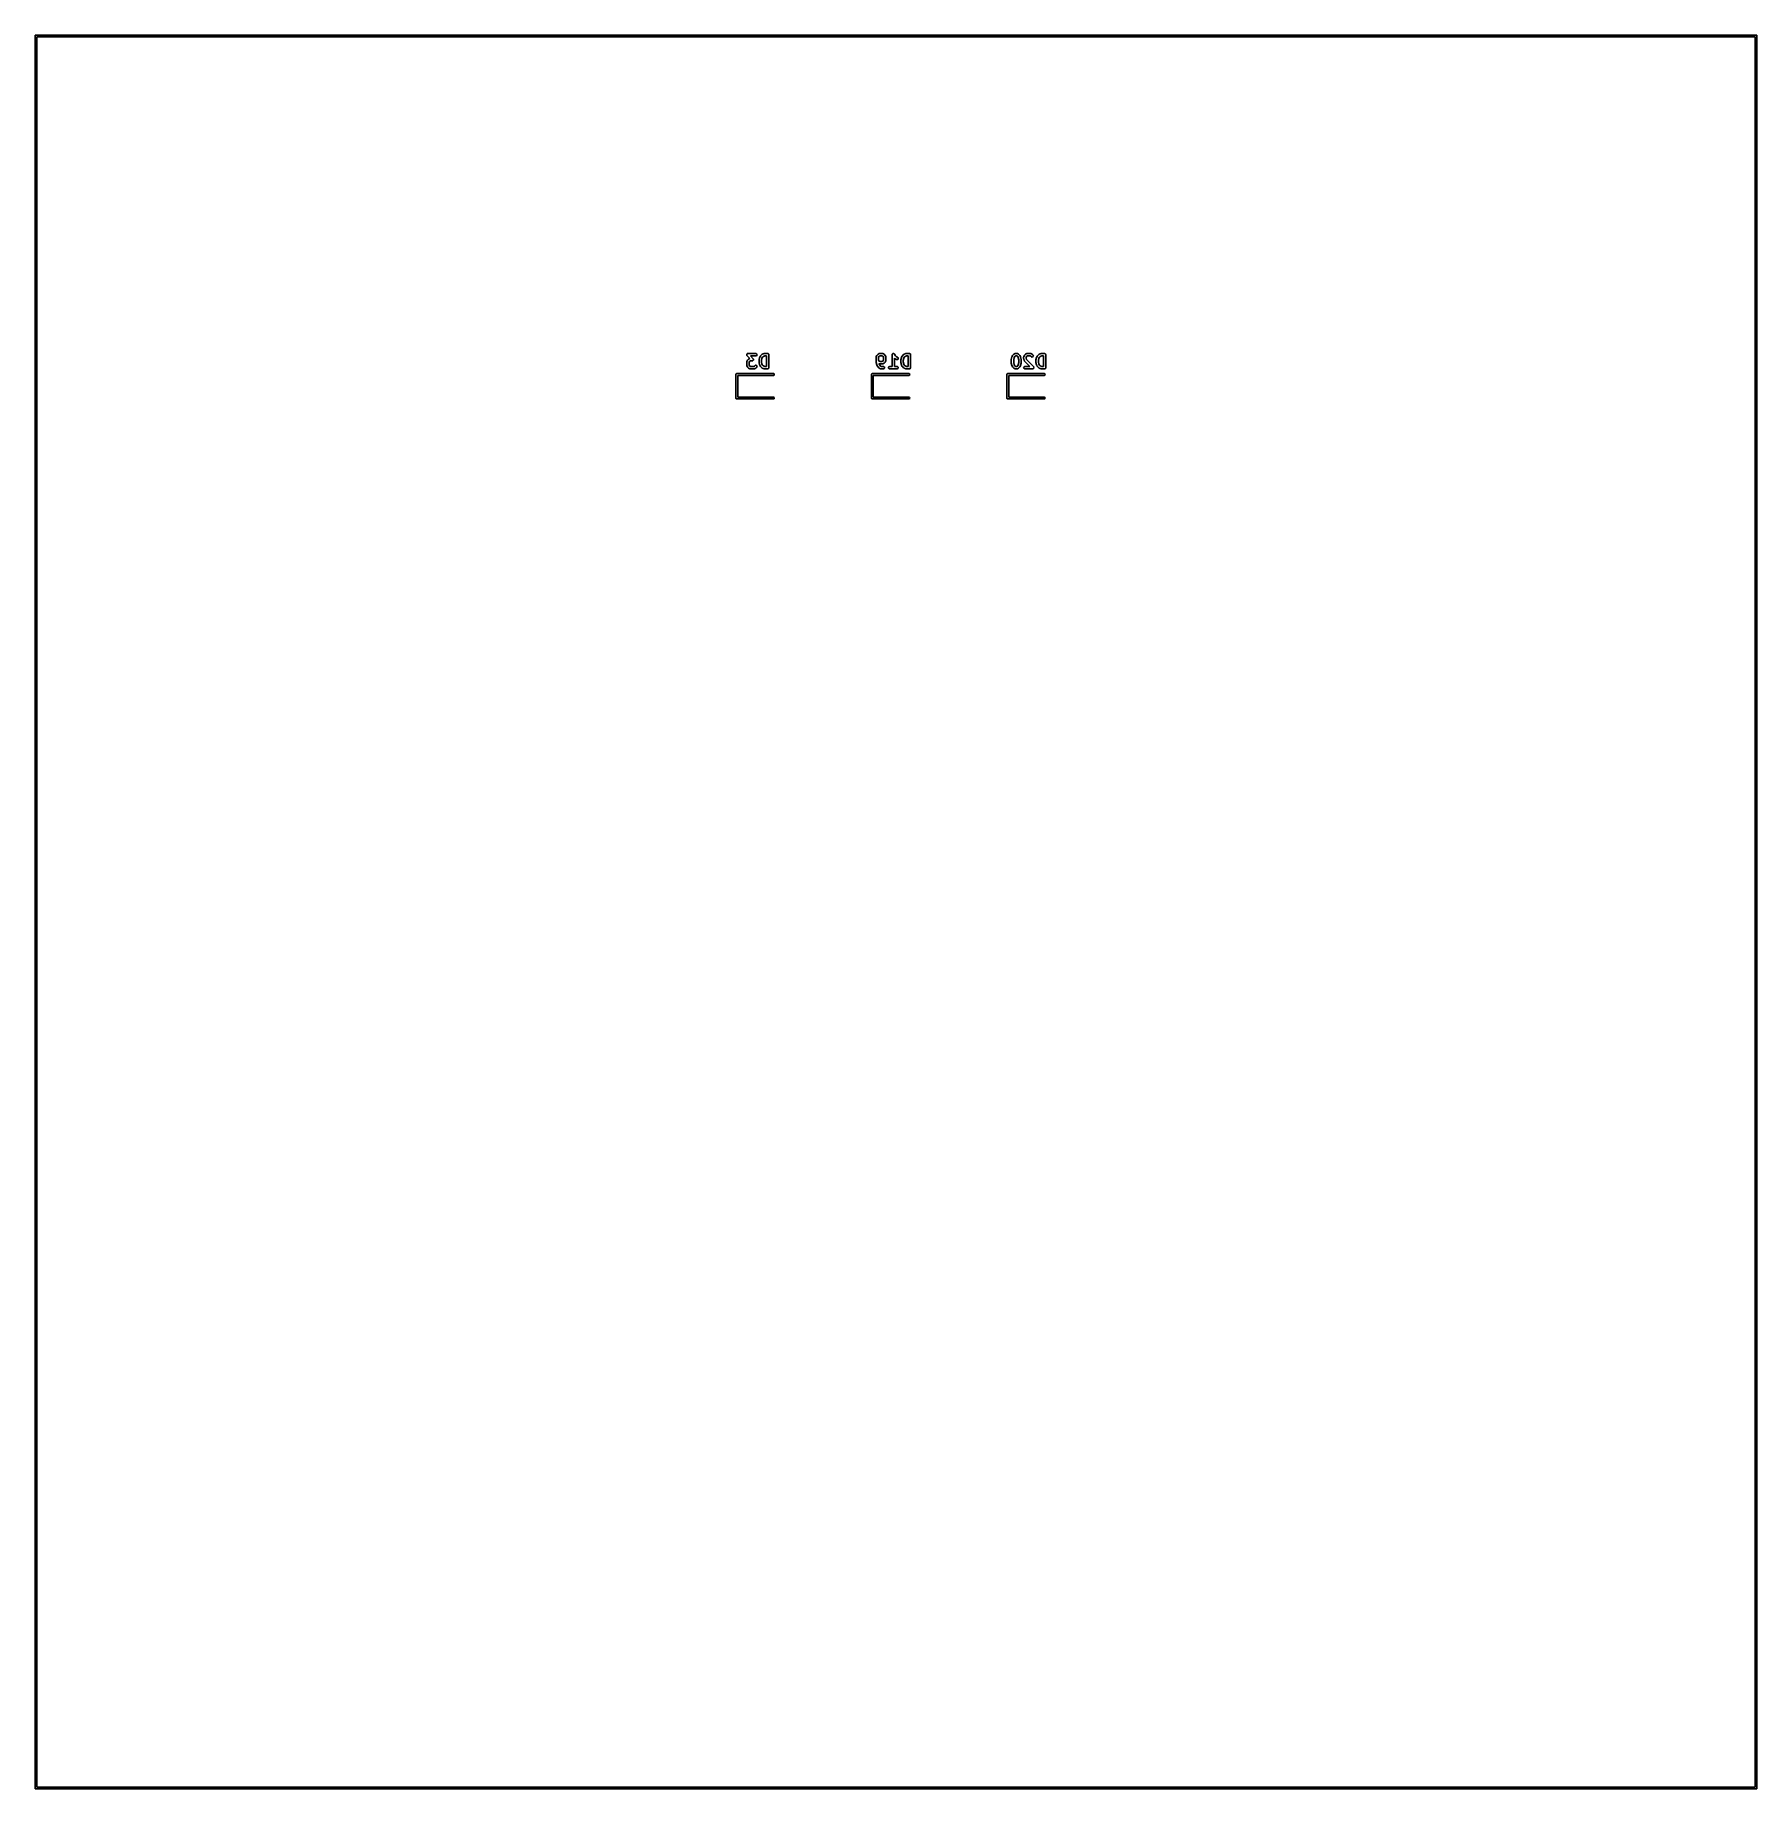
# Model space of a CAD drawing. Extents: x 0 to 4.25, y -4.33 to 0.
import ezdxf

# ---------------------------------------------------------------- set-up
doc = ezdxf.new("R2010")
doc.units = 0
doc.header["$MEASUREMENT"] = 0
doc.layers.add('BLACK', color=7, linetype='CONTINUOUS')

msp = doc.modelspace()

# ---------------------------------------------------------------- linework, layer by layer
at = {"layer": 'BLACK', "linetype": 'CONTINUOUS'}
for p, q in [((-0.001969, 0), (-0.001392, 0.001392)), ((-0.001969, -4.33071), (-0.001969, 0)), ((-0.001392, 0.001392), (0, 0.001969)), ((0, 0.001969), (4.25197, 0.001969)), ((4.25197, 0.001969), (4.25336, 0.001392)), ((4.25336, 0.001392), (4.25394, 0)), ((4.25394, 0), (4.25394, -4.33071)), ((0.001969, -0.001969), (0.001969, -4.32874)), ((4.25, -0.001969), (0.001969, -0.001969)), ((4.25, -4.32874), (4.25, -0.001969)), ((1.7569, -0.806274), (1.75708, -0.805248)), ((1.7569, -0.813893), (1.7569, -0.806274)), ((1.75696, -0.814061), (1.7569, -0.813893)), ((1.75692, -0.814236), (1.75696, -0.814061)), ((1.75721, -0.815234), (1.75692, -0.814236)), ((1.75694, -0.787467), (1.75706, -0.78726)), ((1.75708, -0.788263), (1.75694, -0.787467)), ((1.75706, -0.787021), (1.75756, -0.78639)), ((1.75706, -0.78726), (1.75706, -0.787021)), ((1.7571, -0.789072), (1.75708, -0.788263)), ((1.75708, -0.805248), (1.75719, -0.80511)), ((1.75728, -0.789366), (1.7571, -0.789072)), ((1.75719, -0.80511), (1.75721, -0.804932)), ((1.75721, -0.804932), (1.75874, -0.801884)), ((1.75874, -0.818282), (1.75721, -0.815234)), ((1.7573, -0.789488), (1.75728, -0.789366)), ((1.75741, -0.789578), (1.7573, -0.789488)), ((1.75764, -0.789964), (1.75741, -0.789578)), ((1.75756, -0.78639), (1.75797, -0.78569)), ((1.76436, -0.797642), (1.75764, -0.789964)), ((1.75797, -0.78569), (1.75819, -0.785608)), ((1.75819, -0.785608), (1.75834, -0.785422)), ((1.75834, -0.785422), (1.75914, -0.785265)), ((1.75874, -0.801884), (1.75927, -0.801164)), ((1.75878, -0.818327), (1.75874, -0.818282)), ((1.7593, -0.819062), (1.75878, -0.818327)), ((1.75914, -0.785265), (1.7599, -0.784988)), ((1.75927, -0.801164), (1.7593, -0.801105)), ((1.7593, -0.801105), (1.76082, -0.799581)), ((1.76082, -0.820585), (1.7593, -0.819062)), ((1.7599, -0.784988), (1.77971, -0.784988)), ((1.76082, -0.799581), (1.76156, -0.799066)), ((1.76088, -0.820613), (1.76082, -0.820585)), ((1.7616, -0.821147), (1.76088, -0.820613)), ((1.76156, -0.799066), (1.7616, -0.799019)), ((1.7616, -0.799019), (1.76436, -0.797642)), ((1.76465, -0.822671), (1.7616, -0.821147)), ((1.76389, -0.805003), (1.7629, -0.806982)), ((1.7629, -0.806982), (1.7629, -0.813185)), ((1.7629, -0.813185), (1.76389, -0.815163)), ((1.76472, -0.804168), (1.76389, -0.805003)), ((1.76389, -0.815163), (1.76472, -0.815999)), ((1.76483, -0.822692), (1.76465, -0.822671)), ((1.7667, -0.803178), (1.76472, -0.804168)), ((1.76472, -0.815999), (1.7667, -0.816988)), ((1.76497, -0.822807), (1.76483, -0.822692)), ((1.76599, -0.822988), (1.76497, -0.822807)), ((1.77513, -0.822988), (1.76599, -0.822988)), ((1.77971, -0.790988), (1.76651, -0.790988)), ((1.76651, -0.790988), (1.77282, -0.798203)), ((1.77056, -0.803178), (1.7667, -0.803178)), ((1.7667, -0.816988), (1.77443, -0.816988)), ((1.77132, -0.802902), (1.77056, -0.803178)), ((1.77212, -0.802745), (1.77132, -0.802902)), ((1.77227, -0.802559), (1.77212, -0.802745)), ((1.77249, -0.802477), (1.77227, -0.802559)), ((1.7729, -0.801776), (1.77249, -0.802477)), ((1.77282, -0.798203), (1.77305, -0.798589)), ((1.7734, -0.801146), (1.7729, -0.801776)), ((1.77305, -0.798589), (1.77316, -0.798678)), ((1.77316, -0.798678), (1.77318, -0.798801)), ((1.77318, -0.798801), (1.77336, -0.799094)), ((1.77336, -0.799094), (1.77338, -0.799903)), ((1.77338, -0.799903), (1.77352, -0.800699)), ((1.77352, -0.800699), (1.7734, -0.800907)), ((1.7734, -0.800907), (1.7734, -0.801146)), ((1.77443, -0.816988), (1.77641, -0.815999)), ((1.7753, -0.822927), (1.77513, -0.822988)), ((1.77548, -0.822968), (1.7753, -0.822927)), ((1.77648, -0.822671), (1.77548, -0.822968)), ((1.77641, -0.815999), (1.77758, -0.814819)), ((1.77952, -0.821147), (1.77648, -0.822671)), ((1.77758, -0.814819), (1.77844, -0.814221)), ((1.77844, -0.814221), (1.78048, -0.814043)), ((1.77957, -0.8211), (1.77952, -0.821147)), ((1.7803, -0.820586), (1.77957, -0.8211)), ((1.77971, -0.784988), (1.78073, -0.785169)), ((1.78163, -0.790286), (1.77971, -0.790988)), ((1.78183, -0.819062), (1.7803, -0.820586)), ((1.78048, -0.814043), (1.78216, -0.81522)), ((1.78073, -0.785169), (1.7823, -0.786488)), ((1.78266, -0.788509), (1.78163, -0.790286)), ((1.78269, -0.817202), (1.78183, -0.819062)), ((1.78216, -0.81522), (1.78269, -0.817202)), ((1.7823, -0.786488), (1.78266, -0.788509)), ((1.78737, -0.801702), (1.78748, -0.801113)), ((1.78737, -0.806274), (1.78737, -0.801702)), ((1.78742, -0.806404), (1.78737, -0.806274)), ((1.78746, -0.807001), (1.78742, -0.806404)), ((1.78746, -0.800975), (1.78899, -0.794879)), ((1.78748, -0.801113), (1.78746, -0.800975)), ((1.78899, -0.813097), (1.78746, -0.807001)), ((1.78899, -0.794879), (1.7892, -0.794406)), ((1.78907, -0.813214), (1.78899, -0.813097)), ((1.78921, -0.813711), (1.78907, -0.813214)), ((1.7892, -0.794406), (1.78921, -0.794265)), ((1.78921, -0.794265), (1.79074, -0.791218)), ((1.79074, -0.816758), (1.78921, -0.813711)), ((1.79074, -0.791218), (1.79127, -0.790498)), ((1.79078, -0.816803), (1.79074, -0.816758)), ((1.7913, -0.817538), (1.79078, -0.816803)), ((1.79127, -0.790498), (1.7913, -0.790438)), ((1.7913, -0.790438), (1.79435, -0.78739)), ((1.79435, -0.820585), (1.7913, -0.817538)), ((1.79473, -0.796654), (1.79337, -0.802072)), ((1.79337, -0.802072), (1.79337, -0.805904)), ((1.79337, -0.805904), (1.79473, -0.811322)), ((1.79435, -0.78739), (1.7952, -0.786793)), ((1.79451, -0.820661), (1.79435, -0.820585)), ((1.7946, -0.820814), (1.79451, -0.820661)), ((1.79552, -0.82131), (1.7946, -0.820814)), ((1.79589, -0.794337), (1.79473, -0.796654)), ((1.79473, -0.811322), (1.79589, -0.813639)), ((1.7952, -0.786793), (1.79538, -0.786777)), ((1.79538, -0.786777), (1.79552, -0.786666)), ((1.79552, -0.786666), (1.80009, -0.785142)), ((1.80009, -0.822834), (1.79552, -0.82131)), ((1.79809, -0.792134), (1.79589, -0.794337)), ((1.79589, -0.813639), (1.79809, -0.815842)), ((1.80153, -0.790988), (1.79809, -0.792134)), ((1.79809, -0.815842), (1.80153, -0.816988)), ((1.80009, -0.785142), (1.80098, -0.78501)), ((1.80016, -0.822832), (1.80009, -0.822834)), ((1.80104, -0.822988), (1.80016, -0.822832)), ((1.80098, -0.78501), (1.80104, -0.784988)), ((1.80104, -0.784988), (1.80866, -0.784988)), ((1.80866, -0.822988), (1.80104, -0.822988)), ((1.80566, -0.790988), (1.80153, -0.790988)), ((1.80153, -0.816988), (1.80566, -0.816988)), ((1.80566, -0.816988), (1.80566, -0.790988)), ((1.80866, -0.784988), (1.80905, -0.785057)), ((1.80939, -0.822721), (1.80866, -0.822988)), ((1.80905, -0.785057), (1.80918, -0.785034)), ((1.80918, -0.785034), (1.80929, -0.7851)), ((1.80929, -0.7851), (1.80968, -0.785169)), ((1.81016, -0.822586), (1.80939, -0.822721)), ((1.80968, -0.785169), (1.81028, -0.78567)), ((1.81033, -0.822379), (1.81016, -0.822586)), ((1.81028, -0.78567), (1.81096, -0.78606)), ((1.81059, -0.822286), (1.81033, -0.822379)), ((1.81098, -0.821611), (1.81059, -0.822286)), ((1.81096, -0.78606), (1.81105, -0.786314)), ((1.81148, -0.821014), (1.81098, -0.821611)), ((1.81105, -0.786314), (1.81126, -0.786488)), ((1.81126, -0.786488), (1.81139, -0.787256)), ((1.81139, -0.787256), (1.81166, -0.787988)), ((1.81155, -0.820624), (1.81148, -0.821014)), ((1.81161, -0.820509), (1.81155, -0.820624)), ((1.81166, -0.819988), (1.81159, -0.820378)), ((1.81159, -0.820378), (1.81161, -0.820509)), ((1.81166, -0.787988), (1.81166, -0.819988)), ((2.07689, -0.794083), (2.07708, -0.793057)), ((2.07689, -0.806274), (2.07689, -0.794083)), ((2.07694, -0.806404), (2.07689, -0.806274)), ((2.07698, -0.807001), (2.07694, -0.806404)), ((2.07851, -0.813097), (2.07698, -0.807001)), ((2.07708, -0.793057), (2.07719, -0.79292)), ((2.07719, -0.79292), (2.07721, -0.792742)), ((2.07721, -0.792742), (2.07874, -0.789694)), ((2.07852, -0.813111), (2.07851, -0.813097)), ((2.07892, -0.814033), (2.07852, -0.813111)), ((2.07874, -0.789694), (2.07927, -0.788974)), ((2.08197, -0.818604), (2.07892, -0.814033)), ((2.07927, -0.788974), (2.0793, -0.788914)), ((2.0793, -0.788914), (2.08082, -0.78739)), ((2.08082, -0.78739), (2.08156, -0.786876)), ((2.08156, -0.786876), (2.0816, -0.786829)), ((2.0816, -0.786829), (2.08465, -0.785305)), ((2.08208, -0.818687), (2.08197, -0.818604)), ((2.08234, -0.819062), (2.08208, -0.818687)), ((2.08387, -0.820585), (2.08234, -0.819062)), ((2.08388, -0.792813), (2.08289, -0.794791)), ((2.08289, -0.794791), (2.08289, -0.800994)), ((2.08289, -0.800994), (2.08388, -0.802973)), ((2.08393, -0.820613), (2.08387, -0.820585)), ((2.08472, -0.791977), (2.08388, -0.792813)), ((2.08388, -0.802973), (2.08472, -0.803808)), ((2.08465, -0.821147), (2.08393, -0.820613)), ((2.08465, -0.810481), (2.08395, -0.810133)), ((2.08395, -0.810133), (2.0842, -0.811137)), ((2.0842, -0.811137), (2.0868, -0.815029)), ((2.08465, -0.785305), (2.08565, -0.785008)), ((2.08483, -0.810501), (2.08465, -0.810481)), ((2.0877, -0.822671), (2.08465, -0.821147)), ((2.0867, -0.790988), (2.08472, -0.791977)), ((2.08472, -0.803808), (2.0867, -0.804798)), ((2.08496, -0.810617), (2.08483, -0.810501)), ((2.08599, -0.810798), (2.08496, -0.810617)), ((2.08565, -0.785008), (2.08582, -0.785049)), ((2.08582, -0.785049), (2.08599, -0.784988)), ((2.08599, -0.784988), (2.09209, -0.784988)), ((2.09209, -0.810798), (2.08599, -0.810798)), ((2.09138, -0.790988), (2.0867, -0.790988)), ((2.0867, -0.804798), (2.09138, -0.804798)), ((2.0868, -0.815029), (2.08777, -0.815999)), ((2.08787, -0.822692), (2.0877, -0.822671)), ((2.08777, -0.815999), (2.08975, -0.816988)), ((2.08801, -0.822807), (2.08787, -0.822692)), ((2.08904, -0.822988), (2.08801, -0.822807)), ((2.09513, -0.822988), (2.08904, -0.822988)), ((2.08975, -0.816988), (2.09513, -0.816988)), ((2.09336, -0.791977), (2.09138, -0.790988)), ((2.09138, -0.804798), (2.09336, -0.803808)), ((2.09209, -0.784988), (2.09311, -0.785169)), ((2.09225, -0.810736), (2.09209, -0.810798)), ((2.09243, -0.810778), (2.09225, -0.810736)), ((2.09343, -0.810481), (2.09243, -0.810778)), ((2.09311, -0.785169), (2.09325, -0.785284)), ((2.09325, -0.785284), (2.09343, -0.785305)), ((2.09419, -0.792813), (2.09336, -0.791977)), ((2.09336, -0.803808), (2.09419, -0.802973)), ((2.09343, -0.785305), (2.09647, -0.786829)), ((2.09647, -0.808957), (2.09343, -0.810481)), ((2.09518, -0.794791), (2.09419, -0.792813)), ((2.09419, -0.802973), (2.09518, -0.800994)), ((2.09513, -0.816988), (2.09616, -0.817169)), ((2.09706, -0.822286), (2.09513, -0.822988)), ((2.09518, -0.800994), (2.09518, -0.794791)), ((2.09616, -0.817169), (2.09773, -0.818488)), ((2.09647, -0.786829), (2.09719, -0.787363)), ((2.09652, -0.80891), (2.09647, -0.808957)), ((2.09725, -0.808395), (2.09652, -0.80891)), ((2.09809, -0.820509), (2.09706, -0.822286)), ((2.09719, -0.787363), (2.09725, -0.78739)), ((2.09725, -0.78739), (2.09878, -0.788914)), ((2.09878, -0.806871), (2.09725, -0.808395)), ((2.09773, -0.818488), (2.09809, -0.820509)), ((2.09878, -0.788914), (2.09929, -0.789649)), ((2.09881, -0.806812), (2.09878, -0.806871)), ((2.09934, -0.806091), (2.09881, -0.806812)), ((2.09929, -0.789649), (2.09934, -0.789694)), ((2.09934, -0.789694), (2.10086, -0.792742)), ((2.10086, -0.803044), (2.09934, -0.806091)), ((2.10086, -0.792742), (2.10116, -0.79374)), ((2.10088, -0.802866), (2.10086, -0.803044)), ((2.101, -0.802728), (2.10088, -0.802866)), ((2.10118, -0.801702), (2.101, -0.802728)), ((2.10116, -0.79374), (2.10112, -0.793915)), ((2.10112, -0.793915), (2.10118, -0.794083)), ((2.10118, -0.794083), (2.10118, -0.801702)), ((2.10742, -0.819467), (2.10844, -0.81769)), ((2.10777, -0.821488), (2.10742, -0.819467)), ((2.10934, -0.822807), (2.10777, -0.821488)), ((2.10844, -0.81769), (2.11037, -0.816988)), ((2.11037, -0.822988), (2.10934, -0.822807)), ((2.11037, -0.816988), (2.11651, -0.816988)), ((2.12866, -0.822988), (2.11037, -0.822988)), ((2.11651, -0.787988), (2.11669, -0.786962)), ((2.11651, -0.816988), (2.11651, -0.787988)), ((2.11669, -0.786962), (2.11681, -0.78683)), ((2.11681, -0.78683), (2.11682, -0.786658)), ((2.11682, -0.786658), (2.11745, -0.786057)), ((2.11745, -0.786057), (2.11801, -0.78539)), ((2.11801, -0.78539), (2.11818, -0.78536)), ((2.11818, -0.78536), (2.11831, -0.785241)), ((2.11831, -0.785241), (2.11918, -0.785185)), ((2.11918, -0.785185), (2.12003, -0.785034)), ((2.12003, -0.785034), (2.12018, -0.78512)), ((2.12018, -0.78512), (2.12036, -0.785109)), ((2.12036, -0.785109), (2.12106, -0.785624)), ((2.12106, -0.785624), (2.12181, -0.78606)), ((2.12181, -0.78606), (2.12187, -0.786222)), ((2.12187, -0.786222), (2.12201, -0.786324)), ((2.12201, -0.786324), (2.12489, -0.790648)), ((2.12349, -0.797728), (2.12251, -0.796754)), ((2.12251, -0.796754), (2.12251, -0.816988)), ((2.12251, -0.816988), (2.12866, -0.816988)), ((2.12355, -0.797756), (2.12349, -0.797728)), ((2.12427, -0.79829), (2.12355, -0.797756)), ((2.12731, -0.799814), (2.12427, -0.79829)), ((2.12489, -0.790648), (2.12739, -0.793141)), ((2.12935, -0.800049), (2.12731, -0.799814)), ((2.12739, -0.793141), (2.13, -0.794448)), ((2.12866, -0.816988), (2.12968, -0.817169)), ((2.13058, -0.822286), (2.12866, -0.822988)), ((2.13107, -0.798918), (2.12935, -0.800049)), ((2.12968, -0.817169), (2.13125, -0.818488)), ((2.13, -0.794448), (2.13083, -0.795068)), ((2.13161, -0.820509), (2.13058, -0.822286)), ((2.13083, -0.795068), (2.13165, -0.796951)), ((2.13165, -0.796951), (2.13107, -0.798918)), ((2.13125, -0.818488), (2.13161, -0.820509)), ((2.13785, -0.801702), (2.13795, -0.801113)), ((2.13785, -0.806274), (2.13785, -0.801702)), ((2.13789, -0.806404), (2.13785, -0.806274)), ((2.13794, -0.807001), (2.13789, -0.806404)), ((2.13794, -0.800975), (2.13946, -0.794879)), ((2.13795, -0.801113), (2.13794, -0.800975)), ((2.13946, -0.813097), (2.13794, -0.807001)), ((2.13946, -0.794879), (2.13967, -0.794407)), ((2.13954, -0.813214), (2.13946, -0.813097)), ((2.13969, -0.813711), (2.13954, -0.813214)), ((2.13967, -0.794407), (2.13969, -0.794265)), ((2.13969, -0.794265), (2.14121, -0.791218)), ((2.14121, -0.816758), (2.13969, -0.813711)), ((2.14121, -0.791218), (2.14175, -0.790497)), ((2.14126, -0.816803), (2.14121, -0.816758)), ((2.14177, -0.817538), (2.14126, -0.816803)), ((2.14175, -0.790497), (2.14177, -0.790438)), ((2.14177, -0.790438), (2.14482, -0.78739)), ((2.14482, -0.820585), (2.14177, -0.817538)), ((2.1452, -0.796654), (2.14385, -0.802072)), ((2.14385, -0.802072), (2.14385, -0.805904)), ((2.14385, -0.805904), (2.1452, -0.811322)), ((2.14482, -0.78739), (2.14567, -0.786793)), ((2.14498, -0.820661), (2.14482, -0.820585)), ((2.14508, -0.820814), (2.14498, -0.820661)), ((2.14599, -0.82131), (2.14508, -0.820814)), ((2.14636, -0.794336), (2.1452, -0.796654)), ((2.1452, -0.811322), (2.14636, -0.813639)), ((2.14567, -0.786793), (2.14585, -0.786777)), ((2.14585, -0.786777), (2.14599, -0.786666)), ((2.14599, -0.786666), (2.15056, -0.785142)), ((2.15056, -0.822834), (2.14599, -0.82131)), ((2.14856, -0.792134), (2.14636, -0.794336)), ((2.14636, -0.813639), (2.14856, -0.815842)), ((2.152, -0.790988), (2.14856, -0.792134)), ((2.14856, -0.815842), (2.152, -0.816988)), ((2.15056, -0.785142), (2.15145, -0.78501)), ((2.15063, -0.822832), (2.15056, -0.822834)), ((2.15151, -0.822988), (2.15063, -0.822832)), ((2.15145, -0.78501), (2.15151, -0.784988)), ((2.15151, -0.784988), (2.15913, -0.784988)), ((2.15913, -0.822988), (2.15151, -0.822988)), ((2.15613, -0.790988), (2.152, -0.790988)), ((2.152, -0.816988), (2.15613, -0.816988)), ((2.15613, -0.816988), (2.15613, -0.790988)), ((2.15913, -0.784988), (2.15952, -0.785057)), ((2.15987, -0.822721), (2.15913, -0.822988)), ((2.15952, -0.785057), (2.15965, -0.785034)), ((2.15965, -0.785034), (2.15977, -0.7851)), ((2.15977, -0.7851), (2.16016, -0.785169)), ((2.16063, -0.822586), (2.15987, -0.822721)), ((2.16016, -0.785169), (2.16076, -0.78567)), ((2.16081, -0.822379), (2.16063, -0.822586)), ((2.16076, -0.78567), (2.16143, -0.78606)), ((2.16106, -0.822286), (2.16081, -0.822379)), ((2.16145, -0.821611), (2.16106, -0.822286)), ((2.16143, -0.78606), (2.16152, -0.786314)), ((2.16195, -0.821014), (2.16145, -0.821611)), ((2.16152, -0.786314), (2.16173, -0.786488)), ((2.16173, -0.786488), (2.16187, -0.787256)), ((2.16187, -0.787256), (2.16213, -0.787988)), ((2.16202, -0.820624), (2.16195, -0.821014)), ((2.16209, -0.820509), (2.16202, -0.820624)), ((2.16213, -0.819988), (2.16206, -0.820378)), ((2.16206, -0.820378), (2.16209, -0.820509)), ((2.16213, -0.787988), (2.16213, -0.819988)), ((2.41095, -0.800178), (2.41105, -0.799589)), ((2.41095, -0.807798), (2.41095, -0.800178)), ((2.411, -0.807928), (2.41095, -0.807798)), ((2.41104, -0.808525), (2.411, -0.807928)), ((2.41104, -0.799451), (2.41256, -0.793356)), ((2.41105, -0.799589), (2.41104, -0.799451)), ((2.41256, -0.81462), (2.41104, -0.808525)), ((2.41256, -0.793356), (2.41277, -0.792883)), ((2.41264, -0.814738), (2.41256, -0.81462)), ((2.41279, -0.815234), (2.41264, -0.814738)), ((2.41277, -0.792883), (2.41279, -0.792742)), ((2.41279, -0.792742), (2.41431, -0.789694)), ((2.41431, -0.818282), (2.41279, -0.815234)), ((2.41431, -0.789694), (2.41485, -0.788974)), ((2.41436, -0.818327), (2.41431, -0.818282)), ((2.41488, -0.819062), (2.41436, -0.818327)), ((2.41485, -0.788974), (2.41488, -0.788914)), ((2.41488, -0.788914), (2.4164, -0.78739)), ((2.4164, -0.820585), (2.41488, -0.819062)), ((2.4164, -0.78739), (2.41713, -0.786876)), ((2.41646, -0.820613), (2.4164, -0.820585)), ((2.41718, -0.821147), (2.41646, -0.820613)), ((2.4183, -0.79513), (2.41695, -0.800548)), ((2.41695, -0.800548), (2.41695, -0.807428)), ((2.41695, -0.807428), (2.4183, -0.812846)), ((2.41713, -0.786876), (2.41718, -0.786829)), ((2.41718, -0.786829), (2.42023, -0.785305)), ((2.42023, -0.822671), (2.41718, -0.821147)), ((2.41946, -0.792813), (2.4183, -0.79513)), ((2.4183, -0.812846), (2.41946, -0.815163)), ((2.4203, -0.791977), (2.41946, -0.792813)), ((2.41946, -0.815163), (2.4203, -0.815999)), ((2.42023, -0.785305), (2.42123, -0.785008)), ((2.42041, -0.822692), (2.42023, -0.822671)), ((2.42228, -0.790988), (2.4203, -0.791977)), ((2.4203, -0.815999), (2.42228, -0.816988)), ((2.42054, -0.822807), (2.42041, -0.822692)), ((2.42157, -0.822988), (2.42054, -0.822807)), ((2.42123, -0.785008), (2.4214, -0.785049)), ((2.4214, -0.785049), (2.42157, -0.784988)), ((2.42157, -0.784988), (2.42462, -0.784988)), ((2.42462, -0.822988), (2.42157, -0.822988)), ((2.42391, -0.790988), (2.42228, -0.790988)), ((2.42228, -0.816988), (2.42391, -0.816988)), ((2.42589, -0.791977), (2.42391, -0.790988)), ((2.42391, -0.816988), (2.42589, -0.815999)), ((2.42462, -0.784988), (2.42564, -0.785169)), ((2.42478, -0.822927), (2.42462, -0.822988)), ((2.42496, -0.822968), (2.42478, -0.822927)), ((2.42596, -0.822671), (2.42496, -0.822968)), ((2.42564, -0.785169), (2.42578, -0.785284)), ((2.42578, -0.785284), (2.42596, -0.785305)), ((2.42672, -0.792813), (2.42589, -0.791977)), ((2.42589, -0.815999), (2.42672, -0.815163)), ((2.42596, -0.785305), (2.42901, -0.786829)), ((2.42901, -0.821147), (2.42596, -0.822671)), ((2.42788, -0.79513), (2.42672, -0.792813)), ((2.42672, -0.815163), (2.42788, -0.812846)), ((2.42924, -0.800548), (2.42788, -0.79513)), ((2.42788, -0.812846), (2.42924, -0.807428)), ((2.42901, -0.786829), (2.42973, -0.787363)), ((2.42905, -0.8211), (2.42901, -0.821147)), ((2.42979, -0.820586), (2.42905, -0.8211)), ((2.42924, -0.807428), (2.42924, -0.800548)), ((2.42973, -0.787363), (2.42979, -0.78739)), ((2.42979, -0.78739), (2.43131, -0.788914)), ((2.43131, -0.819062), (2.42979, -0.820586)), ((2.43131, -0.788914), (2.43182, -0.789649)), ((2.43134, -0.819002), (2.43131, -0.819062)), ((2.43187, -0.818282), (2.43134, -0.819002)), ((2.43182, -0.789649), (2.43187, -0.789694)), ((2.43187, -0.789694), (2.43339, -0.792742)), ((2.43339, -0.815234), (2.43187, -0.818282)), ((2.43339, -0.792742), (2.43354, -0.793238)), ((2.43341, -0.815093), (2.43339, -0.815234)), ((2.43362, -0.81462), (2.43341, -0.815093)), ((2.43354, -0.793238), (2.43362, -0.793356)), ((2.43362, -0.793356), (2.43515, -0.799451)), ((2.43515, -0.808525), (2.43362, -0.81462)), ((2.43524, -0.807798), (2.43513, -0.808387)), ((2.43513, -0.808387), (2.43515, -0.808525)), ((2.43515, -0.799451), (2.43519, -0.800048)), ((2.43519, -0.800048), (2.43524, -0.800178)), ((2.43524, -0.800178), (2.43524, -0.807798)), ((2.44143, -0.794083), (2.44161, -0.793057)), ((2.44143, -0.797131), (2.44143, -0.794083)), ((2.44145, -0.797192), (2.44143, -0.797131)), ((2.44158, -0.798079), (2.44145, -0.797192)), ((2.44147, -0.819467), (2.4425, -0.81769)), ((2.44183, -0.821488), (2.44147, -0.819467)), ((2.4431, -0.802651), (2.44158, -0.798079)), ((2.44161, -0.793057), (2.44172, -0.79292)), ((2.44172, -0.79292), (2.44174, -0.792742)), ((2.44174, -0.792742), (2.44327, -0.789694)), ((2.4434, -0.822807), (2.44183, -0.821488)), ((2.4425, -0.81769), (2.44443, -0.816988)), ((2.44322, -0.802791), (2.4431, -0.802651)), ((2.44323, -0.80297), (2.44322, -0.802791)), ((2.44383, -0.803824), (2.44323, -0.80297)), ((2.44327, -0.789694), (2.4438, -0.788973)), ((2.44443, -0.822988), (2.4434, -0.822807)), ((2.4438, -0.788973), (2.44383, -0.788914)), ((2.44383, -0.788914), (2.44535, -0.78739)), ((2.45699, -0.816988), (2.44383, -0.803824)), ((2.44443, -0.816988), (2.45699, -0.816988)), ((2.46424, -0.822988), (2.44443, -0.822988)), ((2.44535, -0.78739), (2.44609, -0.786876)), ((2.44609, -0.786876), (2.44613, -0.786829)), ((2.44613, -0.786829), (2.44918, -0.785305)), ((2.44842, -0.792813), (2.44743, -0.794791)), ((2.44743, -0.794791), (2.44743, -0.796644)), ((2.44743, -0.796644), (2.44857, -0.800082)), ((2.44925, -0.791977), (2.44842, -0.792813)), ((2.44857, -0.800082), (2.46636, -0.817867)), ((2.44918, -0.785305), (2.45018, -0.785008)), ((2.45123, -0.790988), (2.44925, -0.791977)), ((2.45018, -0.785008), (2.45035, -0.785049)), ((2.45035, -0.785049), (2.45052, -0.784988)), ((2.45052, -0.784988), (2.45814, -0.784988)), ((2.45743, -0.790988), (2.45123, -0.790988)), ((2.45941, -0.791977), (2.45743, -0.790988)), ((2.45814, -0.784988), (2.45917, -0.785169)), ((2.45917, -0.785169), (2.4593, -0.785284)), ((2.4593, -0.785284), (2.45948, -0.785305)), ((2.46059, -0.793157), (2.45941, -0.791977)), ((2.45948, -0.785305), (2.46253, -0.786829)), ((2.46245, -0.794024), (2.46059, -0.793157)), ((2.46443, -0.793493), (2.46245, -0.794024)), ((2.46253, -0.786829), (2.46325, -0.787363)), ((2.46325, -0.787363), (2.46331, -0.78739)), ((2.46331, -0.78739), (2.46483, -0.788914)), ((2.46508, -0.822679), (2.46424, -0.822988)), ((2.46561, -0.791812), (2.46443, -0.793493)), ((2.46483, -0.788914), (2.46543, -0.789768)), ((2.46596, -0.822445), (2.46508, -0.822679)), ((2.46543, -0.789768), (2.46561, -0.791812)), ((2.46603, -0.822333), (2.46596, -0.822445)), ((2.46616, -0.822286), (2.46603, -0.822333)), ((2.46662, -0.821504), (2.46616, -0.822286)), ((2.46636, -0.817867), (2.46673, -0.818403)), ((2.46713, -0.820764), (2.46662, -0.821504)), ((2.46673, -0.818403), (2.46683, -0.818488)), ((2.46683, -0.818488), (2.46685, -0.818568)), ((2.46685, -0.818568), (2.46695, -0.81872)), ((2.46695, -0.81872), (2.46703, -0.81962)), ((2.46703, -0.81962), (2.46719, -0.820509)), ((2.46719, -0.820509), (2.46712, -0.820628)), ((2.46712, -0.820628), (2.46713, -0.820764)), ((2.4719, -0.801702), (2.47201, -0.801113)), ((2.4719, -0.806274), (2.4719, -0.801702)), ((2.47195, -0.806404), (2.4719, -0.806274)), ((2.47199, -0.807001), (2.47195, -0.806404)), ((2.47199, -0.800975), (2.47352, -0.794879)), ((2.47201, -0.801113), (2.47199, -0.800975)), ((2.47352, -0.813097), (2.47199, -0.807001)), ((2.47352, -0.794879), (2.47373, -0.794407)), ((2.47359, -0.813214), (2.47352, -0.813097)), ((2.47374, -0.813711), (2.47359, -0.813214)), ((2.47373, -0.794407), (2.47374, -0.794265)), ((2.47374, -0.794265), (2.47527, -0.791218)), ((2.47527, -0.816758), (2.47374, -0.813711)), ((2.47527, -0.791218), (2.4758, -0.790497)), ((2.47531, -0.816803), (2.47527, -0.816758)), ((2.47583, -0.817538), (2.47531, -0.816803)), ((2.4758, -0.790497), (2.47583, -0.790438)), ((2.47583, -0.790438), (2.47888, -0.78739)), ((2.47888, -0.820585), (2.47583, -0.817538)), ((2.47926, -0.796654), (2.4779, -0.802072)), ((2.4779, -0.802072), (2.4779, -0.805904)), ((2.4779, -0.805904), (2.47926, -0.811322)), ((2.47888, -0.78739), (2.47973, -0.786793)), ((2.47904, -0.820661), (2.47888, -0.820585)), ((2.47913, -0.820814), (2.47904, -0.820661)), ((2.48005, -0.82131), (2.47913, -0.820814)), ((2.48042, -0.794336), (2.47926, -0.796654)), ((2.47926, -0.811322), (2.48042, -0.813639)), ((2.47973, -0.786793), (2.47991, -0.786777)), ((2.47991, -0.786777), (2.48005, -0.786666)), ((2.48005, -0.786666), (2.48462, -0.785142)), ((2.48462, -0.822834), (2.48005, -0.82131)), ((2.48262, -0.792134), (2.48042, -0.794336)), ((2.48042, -0.813639), (2.48262, -0.815842)), ((2.48606, -0.790988), (2.48262, -0.792134)), ((2.48262, -0.815842), (2.48606, -0.816988)), ((2.48462, -0.785142), (2.48551, -0.78501)), ((2.48469, -0.822832), (2.48462, -0.822834)), ((2.48557, -0.822988), (2.48469, -0.822832)), ((2.48551, -0.78501), (2.48557, -0.784988)), ((2.48557, -0.784988), (2.49319, -0.784988)), ((2.49319, -0.822988), (2.48557, -0.822988)), ((2.49019, -0.790988), (2.48606, -0.790988)), ((2.48606, -0.816988), (2.49019, -0.816988)), ((2.49019, -0.816988), (2.49019, -0.790988)), ((2.49319, -0.784988), (2.49358, -0.785057)), ((2.49392, -0.822721), (2.49319, -0.822988)), ((2.49358, -0.785057), (2.49371, -0.785034)), ((2.49371, -0.785034), (2.49382, -0.7851)), ((2.49382, -0.7851), (2.49421, -0.785169)), ((2.49469, -0.822586), (2.49392, -0.822721)), ((2.49421, -0.785169), (2.49481, -0.78567)), ((2.49486, -0.822379), (2.49469, -0.822586)), ((2.49481, -0.78567), (2.49549, -0.78606)), ((2.49512, -0.822286), (2.49486, -0.822379)), ((2.49551, -0.821611), (2.49512, -0.822286)), ((2.49549, -0.78606), (2.49558, -0.786314)), ((2.49601, -0.821014), (2.49551, -0.821611)), ((2.49558, -0.786314), (2.49579, -0.786488)), ((2.49579, -0.786488), (2.49592, -0.787256)), ((2.49592, -0.787256), (2.49619, -0.787988)), ((2.49608, -0.820624), (2.49601, -0.821014)), ((2.49614, -0.820509), (2.49608, -0.820624)), ((2.49619, -0.819988), (2.49612, -0.820378)), ((2.49612, -0.820378), (2.49614, -0.820509)), ((2.49619, -0.787988), (2.49619, -0.819988)), ((1.73051, -0.837205), (1.7312, -0.835534)), ((1.73051, -0.895079), (1.73051, -0.837205)), ((1.7312, -0.835534), (1.73287, -0.834843)), ((1.73287, -0.834843), (1.82283, -0.834843)), ((1.82283, -0.839567), (1.73524, -0.839567)), ((1.73524, -0.839567), (1.73524, -0.892717)), ((1.82283, -0.834843), (1.8245, -0.835534)), ((1.8245, -0.838875), (1.82283, -0.839567)), ((1.8245, -0.835534), (1.8252, -0.837205)), ((1.8252, -0.837205), (1.8245, -0.838875)), ((2.06516, -0.837205), (2.06585, -0.835534)), ((2.06516, -0.895079), (2.06516, -0.837205)), ((2.06585, -0.835534), (2.06752, -0.834843)), ((2.06752, -0.834843), (2.15748, -0.834843)), ((2.15748, -0.839567), (2.06988, -0.839567)), ((2.06988, -0.839567), (2.06988, -0.892717)), ((2.15748, -0.834843), (2.15915, -0.835534)), ((2.15915, -0.838875), (2.15748, -0.839567)), ((2.15915, -0.835534), (2.15984, -0.837205)), ((2.15984, -0.837205), (2.15915, -0.838875)), ((2.3998, -0.837205), (2.4005, -0.835534)), ((2.3998, -0.895079), (2.3998, -0.837205)), ((2.4005, -0.835534), (2.40217, -0.834843)), ((2.40217, -0.834843), (2.49213, -0.834843)), ((2.49213, -0.839567), (2.40453, -0.839567)), ((2.40453, -0.839567), (2.40453, -0.892717)), ((2.49213, -0.834843), (2.4938, -0.835534)), ((2.4938, -0.838875), (2.49213, -0.839567)), ((2.4938, -0.835534), (2.49449, -0.837205)), ((2.49449, -0.837205), (2.4938, -0.838875)), ((1.7312, -0.896749), (1.73051, -0.895079)), ((1.73287, -0.897441), (1.7312, -0.896749)), ((1.82283, -0.897441), (1.73287, -0.897441)), ((1.73524, -0.892717), (1.82283, -0.892717)), ((1.82283, -0.892717), (1.8245, -0.893408)), ((1.8245, -0.896749), (1.82283, -0.897441)), ((1.8245, -0.893408), (1.8252, -0.895079)), ((1.8252, -0.895079), (1.8245, -0.896749)), ((2.06585, -0.896749), (2.06516, -0.895079)), ((2.06752, -0.897441), (2.06585, -0.896749)), ((2.15748, -0.897441), (2.06752, -0.897441)), ((2.06988, -0.892717), (2.15748, -0.892717)), ((2.15748, -0.892717), (2.15915, -0.893408)), ((2.15915, -0.896749), (2.15748, -0.897441)), ((2.15915, -0.893408), (2.15984, -0.895079)), ((2.15984, -0.895079), (2.15915, -0.896749)), ((2.4005, -0.896749), (2.3998, -0.895079)), ((2.40217, -0.897441), (2.4005, -0.896749)), ((2.49213, -0.897441), (2.40217, -0.897441)), ((2.40453, -0.892717), (2.49213, -0.892717)), ((2.49213, -0.892717), (2.4938, -0.893408)), ((2.4938, -0.896749), (2.49213, -0.897441)), ((2.4938, -0.893408), (2.49449, -0.895079)), ((2.49449, -0.895079), (2.4938, -0.896749)), ((-0.001392, -4.3321), (-0.001969, -4.33071)), ((0, -4.33268), (-0.001392, -4.3321)), ((4.25197, -4.33268), (0, -4.33268)), ((0.001969, -4.32874), (4.25, -4.32874)), ((4.25336, -4.3321), (4.25197, -4.33268)), ((4.25394, -4.33071), (4.25336, -4.3321))]:
    msp.add_line(p, q, dxfattribs=at)

doc.saveas('drawing.dxf')
